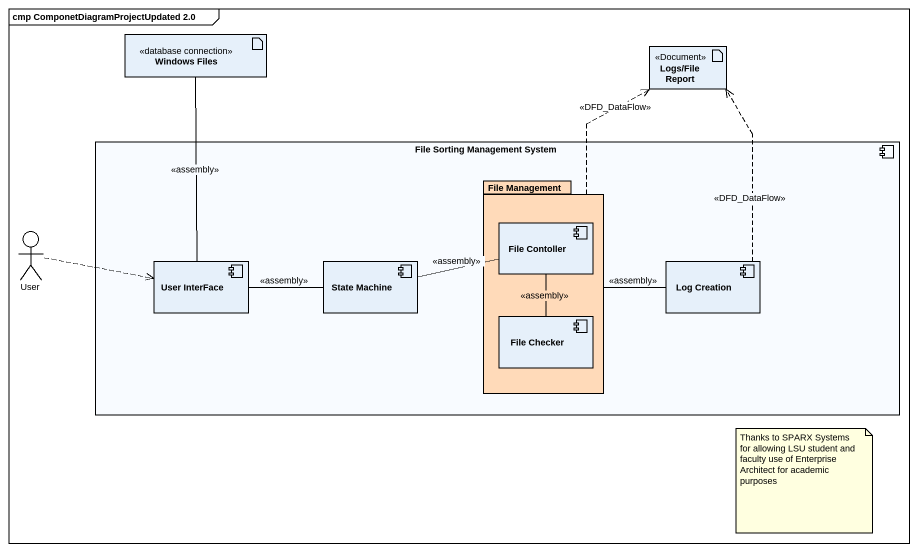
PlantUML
@startuml
mainframe cmp ComponetDiagramProjectUpdated 2.0
artifact "Windows Files" as Windows_Files <<database connection>>
artifact "Logs/File Report" as Logs_File_Report <<Document>>
component "File Sorting Management System" as File_Sorting_Management {
  package "File Management" as File_Management #FFDAB9 {
    component "File Contoller" as File_Contoller
    component "File Checker" as File_Checker
  }
  component "User InterFace" as User_InterFace
  component "State Machine" as State_Machine
  component "Log Creation" as Log_Creation
}
actor User
File_Management .up.> Logs_File_Report : <<DFD_DataFlow>>
File_Management -right- Log_Creation : <<assembly>>
User .right.> User_InterFace
User_InterFace -up- Windows_Files : <<assembly>>
User_InterFace -right- State_Machine : <<assembly>>
State_Machine -right- File_Contoller : <<assembly>>
Log_Creation .up.> Logs_File_Report : <<DFD_DataFlow>>
File_Checker -up- File_Contoller : <<assembly>>
note as N1
  Thanks to SPARX Systems for allowing LSU student and faculty use of Enterprise Architect for academic purposes
end note
@enduml
